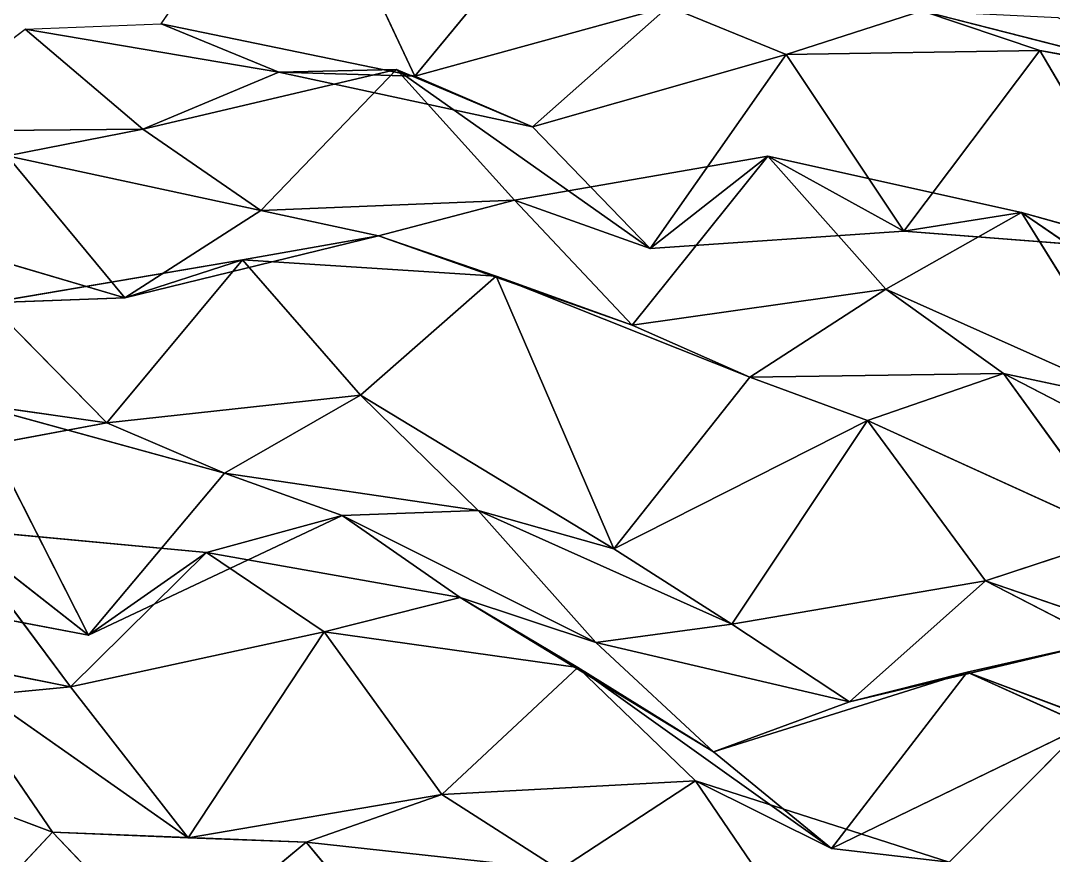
# Model space of a CAD drawing. Header units: metres. Extents: x -3703 to 431, y -1555 to 134.
# Drawn here: x -483.4 to -381.5, y -195.5 to -113.1 of the extents above; entities that cross this region are included whole.
import ezdxf

# ---------------------------------------------------------------- set-up
doc = ezdxf.new("R2010")
doc.units = ezdxf.units.M

msp = doc.modelspace()

# ---------------------------------------------------------------- linework, layer by layer
for p, q in [((-469.5743, -113.44801, -1395.2307), (-456.15787, -93.87337, -1372.1123)), ((-456.15787, -93.87337, -1372.1123), (-444.53036, -118.5968, -1406.9106)), ((-444.53036, -118.5968, -1406.9106), (-456.15787, -93.87337, -1372.1123)), ((-431.11392, -102.37567, -1383.0424), (-444.53036, -118.5968, -1406.9106)), ((-444.53036, -118.5968, -1406.9106), (-431.11392, -102.37567, -1383.0424)), ((-419.4864, -111.724625, -1421.2784), (-444.53036, -118.5968, -1406.9106)), ((-444.53036, -118.5968, -1406.9106), (-419.4864, -111.724625, -1421.2784)), ((-419.4864, -111.724625, -1421.2784), (-432.90274, -123.62332, -1446.1133)), ((-432.90274, -123.62332, -1446.1133), (-419.4864, -111.724625, -1421.2784)), ((-419.4864, -111.724625, -1421.2784), (-407.8588, -116.46275, -1460.5457)), ((-407.8588, -116.46275, -1460.5457), (-419.4864, -111.724625, -1421.2784)), ((-394.4424, -112.16673, -1434.0109), (-407.8588, -116.46275, -1460.5457)), ((-407.8588, -116.46275, -1460.5457), (-394.4424, -112.16673, -1434.0109)), ((-369.39847, -118.55849, -1445.4128), (-394.4424, -112.16673, -1434.0109)), ((-394.4424, -112.16673, -1434.0109), (-382.81485, -116.0764, -1473.4633)), ((-382.81485, -116.0764, -1473.4633), (-394.4424, -112.16673, -1434.0109)), ((-394.4424, -112.16673, -1434.0109), (-369.39847, -118.55849, -1445.4128)), ((-496.40714, -124.07303, -1447.8458), (-482.9907, -113.954666, -1422.6129)), ((-482.9907, -113.954666, -1422.6129), (-469.5743, -113.44801, -1395.2307)), ((-457.94675, -118.203156, -1434.4941), (-482.9907, -113.954666, -1422.6129)), ((-482.9907, -113.954666, -1422.6129), (-471.3632, -123.82709, -1460.732)), ((-471.3632, -123.82709, -1460.732), (-482.9907, -113.954666, -1422.6129)), ((-482.9907, -113.954666, -1422.6129), (-457.94675, -118.203156, -1434.4941)), ((-444.53036, -118.5968, -1406.9106), (-469.5743, -113.44801, -1395.2307)), ((-469.5743, -113.44801, -1395.2307), (-457.94675, -118.203156, -1434.4941)), ((-457.94675, -118.203156, -1434.4941), (-469.5743, -113.44801, -1395.2307)), ((-469.5743, -113.44801, -1395.2307), (-444.53036, -118.5968, -1406.9106)), ((-382.81485, -116.0764, -1473.4633), (-407.8588, -116.46275, -1460.5457)), ((-407.8588, -116.46275, -1460.5457), (-382.81485, -116.0764, -1473.4633)), ((-382.81485, -116.0764, -1473.4633), (-396.2313, -133.90231, -1496.9728)), ((-396.2313, -133.90231, -1496.9728), (-382.81485, -116.0764, -1473.4633)), ((-369.39847, -118.55849, -1445.4128), (-382.81485, -116.0764, -1473.4633)), ((-357.77087, -120.50925, -1485.3033), (-382.81485, -116.0764, -1473.4633)), ((-382.81485, -116.0764, -1473.4633), (-369.39847, -118.55849, -1445.4128)), ((-382.81485, -116.0764, -1473.4633), (-371.18732, -135.83655, -1509.3715)), ((-371.18732, -135.83655, -1509.3715), (-382.81485, -116.0764, -1473.4633)), ((-382.81485, -116.0764, -1473.4633), (-357.77087, -120.50925, -1485.3033)), ((-407.8588, -116.46275, -1460.5457), (-432.90274, -123.62332, -1446.1133)), ((-432.90274, -123.62332, -1446.1133), (-407.8588, -116.46275, -1460.5457)), ((-407.8588, -116.46275, -1460.5457), (-421.27524, -135.63022, -1483.7551)), ((-421.27524, -135.63022, -1483.7551), (-407.8588, -116.46275, -1460.5457)), ((-407.8588, -116.46275, -1460.5457), (-396.2313, -133.90231, -1496.9728)), ((-396.2313, -133.90231, -1496.9728), (-407.8588, -116.46275, -1460.5457)), ((-446.31918, -117.94499, -1474.8785), (-471.3632, -123.82709, -1460.732)), ((-471.3632, -123.82709, -1460.732), (-446.31918, -117.94499, -1474.8785)), ((-457.94675, -118.203156, -1434.4941), (-471.3632, -123.82709, -1460.732)), ((-471.3632, -123.82709, -1460.732), (-457.94675, -118.203156, -1434.4941)), ((-446.31918, -117.94499, -1474.8785), (-459.73557, -131.86313, -1499.2618)), ((-459.73557, -131.86313, -1499.2618), (-446.31918, -117.94499, -1474.8785)), ((-457.94675, -118.203156, -1434.4941), (-446.31918, -117.94499, -1474.8785)), ((-446.31918, -117.94499, -1474.8785), (-457.94675, -118.203156, -1434.4941)), ((-444.53036, -118.5968, -1406.9106), (-457.94675, -118.203156, -1434.4941)), ((-432.90274, -123.62332, -1446.1133), (-457.94675, -118.203156, -1434.4941)), ((-457.94675, -118.203156, -1434.4941), (-444.53036, -118.5968, -1406.9106)), ((-457.94675, -118.203156, -1434.4941), (-432.90274, -123.62332, -1446.1133)), ((-432.90274, -123.62332, -1446.1133), (-446.31918, -117.94499, -1474.8785)), ((-421.27524, -135.63022, -1483.7551), (-446.31918, -117.94499, -1474.8785)), ((-446.31918, -117.94499, -1474.8785), (-432.90274, -123.62332, -1446.1133)), ((-446.31918, -117.94499, -1474.8785), (-434.69162, -130.84137, -1512.3214)), ((-434.69162, -130.84137, -1512.3214), (-446.31918, -117.94499, -1474.8785)), ((-446.31918, -117.94499, -1474.8785), (-421.27524, -135.63022, -1483.7551)), ((-444.53036, -118.5968, -1406.9106), (-432.90274, -123.62332, -1446.1133)), ((-432.90274, -123.62332, -1446.1133), (-444.53036, -118.5968, -1406.9106)), ((-471.3632, -123.82709, -1460.732), (-496.40714, -124.07303, -1447.8458)), ((-496.40714, -124.07303, -1447.8458), (-471.3632, -123.82709, -1460.732)), ((-471.3632, -123.82709, -1460.732), (-484.77957, -126.48013, -1487.6343)), ((-484.77957, -126.48013, -1487.6343), (-471.3632, -123.82709, -1460.732)), ((-471.3632, -123.82709, -1460.732), (-459.73557, -131.86313, -1499.2618)), ((-459.73557, -131.86313, -1499.2618), (-471.3632, -123.82709, -1460.732)), ((-432.90274, -123.62332, -1446.1133), (-421.27524, -135.63022, -1483.7551)), ((-421.27524, -135.63022, -1483.7551), (-432.90274, -123.62332, -1446.1133)), ((-459.73557, -131.86313, -1499.2618), (-484.77957, -126.48013, -1487.6343)), ((-484.77957, -126.48013, -1487.6343), (-473.152, -140.47769, -1524.8309)), ((-473.152, -140.47769, -1524.8309), (-484.77957, -126.48013, -1487.6343)), ((-484.77957, -126.48013, -1487.6343), (-459.73557, -131.86313, -1499.2618)), ((-409.64767, -126.51395, -1526.1204), (-434.69162, -130.84137, -1512.3214)), ((-434.69162, -130.84137, -1512.3214), (-409.64767, -126.51395, -1526.1204)), ((-409.64767, -126.51395, -1526.1204), (-423.06412, -143.19104, -1549.8867)), ((-423.06412, -143.19104, -1549.8867), (-409.64767, -126.51395, -1526.1204)), ((-421.27524, -135.63022, -1483.7551), (-409.64767, -126.51395, -1526.1204)), ((-409.64767, -126.51395, -1526.1204), (-421.27524, -135.63022, -1483.7551)), ((-396.2313, -133.90231, -1496.9728), (-409.64767, -126.51395, -1526.1204)), ((-384.6037, -132.05362, -1537.7128), (-409.64767, -126.51395, -1526.1204)), ((-409.64767, -126.51395, -1526.1204), (-396.2313, -133.90231, -1496.9728)), ((-409.64767, -126.51395, -1526.1204), (-398.02014, -139.62418, -1563.5155)), ((-398.02014, -139.62418, -1563.5155), (-409.64767, -126.51395, -1526.1204)), ((-409.64767, -126.51395, -1526.1204), (-384.6037, -132.05362, -1537.7128)), ((-434.69162, -130.84137, -1512.3214), (-459.73557, -131.86313, -1499.2618)), ((-459.73557, -131.86313, -1499.2618), (-434.69162, -130.84137, -1512.3214)), ((-434.69162, -130.84137, -1512.3214), (-448.10806, -134.36505, -1539.029)), ((-448.10806, -134.36505, -1539.029), (-434.69162, -130.84137, -1512.3214)), ((-421.27524, -135.63022, -1483.7551), (-434.69162, -130.84137, -1512.3214)), ((-434.69162, -130.84137, -1512.3214), (-421.27524, -135.63022, -1483.7551)), ((-434.69162, -130.84137, -1512.3214), (-423.06412, -143.19104, -1549.8867)), ((-423.06412, -143.19104, -1549.8867), (-434.69162, -130.84137, -1512.3214)), ((-459.73557, -131.86313, -1499.2618), (-473.152, -140.47769, -1524.8309)), ((-473.152, -140.47769, -1524.8309), (-459.73557, -131.86313, -1499.2618)), ((-459.73557, -131.86313, -1499.2618), (-448.10806, -134.36505, -1539.029)), ((-448.10806, -134.36505, -1539.029), (-459.73557, -131.86313, -1499.2618)), ((-384.6037, -132.05362, -1537.7128), (-398.02014, -139.62418, -1563.5155)), ((-398.02014, -139.62418, -1563.5155), (-384.6037, -132.05362, -1537.7128)), ((-396.2313, -133.90231, -1496.9728), (-384.6037, -132.05362, -1537.7128)), ((-384.6037, -132.05362, -1537.7128), (-396.2313, -133.90231, -1496.9728)), ((-371.18732, -135.83655, -1509.3715), (-384.6037, -132.05362, -1537.7128)), ((-359.55972, -149.26804, -1546.6948), (-384.6037, -132.05362, -1537.7128)), ((-384.6037, -132.05362, -1537.7128), (-371.18732, -135.83655, -1509.3715)), ((-384.6037, -132.05362, -1537.7128), (-372.97617, -150.80832, -1573.8458)), ((-372.97617, -150.80832, -1573.8458), (-384.6037, -132.05362, -1537.7128)), ((-384.6037, -132.05362, -1537.7128), (-359.55972, -149.26804, -1546.6948)), ((-473.152, -140.47769, -1524.8309), (-498.196, -133.11502, -1513.6461)), ((-498.196, -133.11502, -1513.6461), (-473.152, -140.47769, -1524.8309)), ((-448.10806, -134.36505, -1539.029), (-473.152, -140.47769, -1524.8309)), ((-473.152, -140.47769, -1524.8309), (-448.10806, -134.36505, -1539.029)), ((-448.10806, -134.36505, -1539.029), (-461.52444, -136.75076, -1565.991)), ((-461.52444, -136.75076, -1565.991), (-448.10806, -134.36505, -1539.029)), ((-423.06412, -143.19104, -1549.8867), (-448.10806, -134.36505, -1539.029)), ((-448.10806, -134.36505, -1539.029), (-436.4805, -138.35269, -1578.464)), ((-436.4805, -138.35269, -1578.464), (-448.10806, -134.36505, -1539.029)), ((-448.10806, -134.36505, -1539.029), (-423.06412, -143.19104, -1549.8867)), ((-396.2313, -133.90231, -1496.9728), (-421.27524, -135.63022, -1483.7551)), ((-421.27524, -135.63022, -1483.7551), (-396.2313, -133.90231, -1496.9728)), ((-371.18732, -135.83655, -1509.3715), (-396.2313, -133.90231, -1496.9728)), ((-396.2313, -133.90231, -1496.9728), (-371.18732, -135.83655, -1509.3715)), ((-461.52444, -136.75076, -1565.991), (-486.5684, -140.99005, -1552.2119)), ((-486.5684, -140.99005, -1552.2119), (-461.52444, -136.75076, -1565.991)), ((-461.52444, -136.75076, -1565.991), (-474.9409, -152.82376, -1589.8923)), ((-474.9409, -152.82376, -1589.8923), (-461.52444, -136.75076, -1565.991)), ((-473.152, -140.47769, -1524.8309), (-461.52444, -136.75076, -1565.991)), ((-461.52444, -136.75076, -1565.991), (-473.152, -140.47769, -1524.8309)), ((-436.4805, -138.35269, -1578.464), (-461.52444, -136.75076, -1565.991)), ((-461.52444, -136.75076, -1565.991), (-449.89694, -150.09592, -1603.3335)), ((-449.89694, -150.09592, -1603.3335), (-461.52444, -136.75076, -1565.991)), ((-461.52444, -136.75076, -1565.991), (-436.4805, -138.35269, -1578.464)), ((-436.4805, -138.35269, -1578.464), (-449.89694, -150.09592, -1603.3335)), ((-449.89694, -150.09592, -1603.3335), (-436.4805, -138.35269, -1578.464)), ((-423.06412, -143.19104, -1549.8867), (-436.4805, -138.35269, -1578.464)), ((-411.43652, -148.30267, -1589.0703), (-436.4805, -138.35269, -1578.464)), ((-436.4805, -138.35269, -1578.464), (-423.06412, -143.19104, -1549.8867)), ((-436.4805, -138.35269, -1578.464), (-424.853, -165.2764, -1612.7703)), ((-424.853, -165.2764, -1612.7703), (-436.4805, -138.35269, -1578.464)), ((-436.4805, -138.35269, -1578.464), (-411.43652, -148.30267, -1589.0703)), ((-398.02014, -139.62418, -1563.5155), (-423.06412, -143.19104, -1549.8867)), ((-423.06412, -143.19104, -1549.8867), (-398.02014, -139.62418, -1563.5155)), ((-398.02014, -139.62418, -1563.5155), (-411.43652, -148.30267, -1589.0703)), ((-411.43652, -148.30267, -1589.0703), (-398.02014, -139.62418, -1563.5155)), ((-372.97617, -150.80832, -1573.8458), (-398.02014, -139.62418, -1563.5155)), ((-398.02014, -139.62418, -1563.5155), (-386.39255, -147.9711, -1601.9757)), ((-386.39255, -147.9711, -1601.9757), (-398.02014, -139.62418, -1563.5155)), ((-398.02014, -139.62418, -1563.5155), (-372.97617, -150.80832, -1573.8458)), ((-473.152, -140.47769, -1524.8309), (-486.5684, -140.99005, -1552.2119)), ((-486.5684, -140.99005, -1552.2119), (-473.152, -140.47769, -1524.8309)), ((-486.5684, -140.99005, -1552.2119), (-474.9409, -152.82376, -1589.8923)), ((-474.9409, -152.82376, -1589.8923), (-486.5684, -140.99005, -1552.2119)), ((-423.06412, -143.19104, -1549.8867), (-411.43652, -148.30267, -1589.0703)), ((-411.43652, -148.30267, -1589.0703), (-423.06412, -143.19104, -1549.8867)), ((-411.43652, -148.30267, -1589.0703), (-424.853, -165.2764, -1612.7703)), ((-424.853, -165.2764, -1612.7703), (-411.43652, -148.30267, -1589.0703)), ((-386.39255, -147.9711, -1601.9757), (-411.43652, -148.30267, -1589.0703)), ((-411.43652, -148.30267, -1589.0703), (-386.39255, -147.9711, -1601.9757)), ((-411.43652, -148.30267, -1589.0703), (-399.809, -152.59277, -1628.4376)), ((-399.809, -152.59277, -1628.4376), (-411.43652, -148.30267, -1589.0703)), ((-386.39255, -147.9711, -1601.9757), (-399.809, -152.59277, -1628.4376)), ((-399.809, -152.59277, -1628.4376), (-386.39255, -147.9711, -1601.9757)), ((-372.97617, -150.80832, -1573.8458), (-386.39255, -147.9711, -1601.9757)), ((-361.3486, -160.92987, -1611.9093), (-386.39255, -147.9711, -1601.9757)), ((-386.39255, -147.9711, -1601.9757), (-372.97617, -150.80832, -1573.8458)), ((-386.39255, -147.9711, -1601.9757), (-374.76505, -164.00421, -1638.7172)), ((-374.76505, -164.00421, -1638.7172), (-386.39255, -147.9711, -1601.9757)), ((-386.39255, -147.9711, -1601.9757), (-361.3486, -160.92987, -1611.9093)), ((-449.89694, -150.09592, -1603.3335), (-474.9409, -152.82376, -1589.8923)), ((-474.9409, -152.82376, -1589.8923), (-449.89694, -150.09592, -1603.3335)), ((-449.89694, -150.09592, -1603.3335), (-463.31332, -157.78162, -1629.1104)), ((-463.31332, -157.78162, -1629.1104), (-449.89694, -150.09592, -1603.3335)), ((-424.853, -165.2764, -1612.7703), (-449.89694, -150.09592, -1603.3335)), ((-449.89694, -150.09592, -1603.3335), (-438.26938, -161.47318, -1641.1161)), ((-438.26938, -161.47318, -1641.1161), (-449.89694, -150.09592, -1603.3335)), ((-449.89694, -150.09592, -1603.3335), (-424.853, -165.2764, -1612.7703)), ((-474.9409, -152.82376, -1589.8923), (-488.35727, -150.92383, -1617.8126)), ((-463.31332, -157.78162, -1629.1104), (-488.35727, -150.92383, -1617.8126)), ((-488.35727, -150.92383, -1617.8126), (-474.9409, -152.82376, -1589.8923)), ((-488.35727, -150.92383, -1617.8126), (-476.7297, -173.78812, -1653.0267)), ((-476.7297, -173.78812, -1653.0267), (-488.35727, -150.92383, -1617.8126)), ((-488.35727, -150.92383, -1617.8126), (-463.31332, -157.78162, -1629.1104)), ((-474.9409, -152.82376, -1589.8923), (-499.98483, -157.50842, -1576.0135)), ((-499.98483, -157.50842, -1576.0135), (-474.9409, -152.82376, -1589.8923)), ((-474.9409, -152.82376, -1589.8923), (-463.31332, -157.78162, -1629.1104)), ((-463.31332, -157.78162, -1629.1104), (-474.9409, -152.82376, -1589.8923)), ((-399.809, -152.59277, -1628.4376), (-424.853, -165.2764, -1612.7703)), ((-424.853, -165.2764, -1612.7703), (-399.809, -152.59277, -1628.4376)), ((-399.809, -152.59277, -1628.4376), (-413.22537, -172.68521, -1651.4403)), ((-413.22537, -172.68521, -1651.4403), (-399.809, -152.59277, -1628.4376)), ((-374.76505, -164.00421, -1638.7172), (-399.809, -152.59277, -1628.4376)), ((-399.809, -152.59277, -1628.4376), (-388.18143, -168.42963, -1665.223)), ((-388.18143, -168.42963, -1665.223), (-399.809, -152.59277, -1628.4376)), ((-399.809, -152.59277, -1628.4376), (-374.76505, -164.00421, -1638.7172)), ((-463.31332, -157.78162, -1629.1104), (-476.7297, -173.78812, -1653.0267)), ((-476.7297, -173.78812, -1653.0267), (-463.31332, -157.78162, -1629.1104)), ((-438.26938, -161.47318, -1641.1161), (-463.31332, -157.78162, -1629.1104)), ((-463.31332, -157.78162, -1629.1104), (-451.68576, -161.98032, -1668.4982)), ((-451.68576, -161.98032, -1668.4982), (-463.31332, -157.78162, -1629.1104)), ((-463.31332, -157.78162, -1629.1104), (-438.26938, -161.47318, -1641.1161)), ((-451.68576, -161.98032, -1668.4982), (-476.7297, -173.78812, -1653.0267)), ((-476.7297, -173.78812, -1653.0267), (-451.68576, -161.98032, -1668.4982)), ((-451.68576, -161.98032, -1668.4982), (-465.1022, -165.6175, -1695.1804)), ((-465.1022, -165.6175, -1695.1804), (-451.68576, -161.98032, -1668.4982)), ((-438.26938, -161.47318, -1641.1161), (-451.68576, -161.98032, -1668.4982)), ((-451.68576, -161.98032, -1668.4982), (-438.26938, -161.47318, -1641.1161)), ((-426.64175, -174.4986, -1678.5303), (-451.68576, -161.98032, -1668.4982)), ((-451.68576, -161.98032, -1668.4982), (-440.0582, -170.05814, -1707.0187)), ((-440.0582, -170.05814, -1707.0187), (-451.68576, -161.98032, -1668.4982)), ((-451.68576, -161.98032, -1668.4982), (-426.64175, -174.4986, -1678.5303)), ((-424.853, -165.2764, -1612.7703), (-438.26938, -161.47318, -1641.1161)), ((-413.22537, -172.68521, -1651.4403), (-438.26938, -161.47318, -1641.1161)), ((-438.26938, -161.47318, -1641.1161), (-424.853, -165.2764, -1612.7703)), ((-438.26938, -161.47318, -1641.1161), (-426.64175, -174.4986, -1678.5303)), ((-426.64175, -174.4986, -1678.5303), (-438.26938, -161.47318, -1641.1161)), ((-438.26938, -161.47318, -1641.1161), (-413.22537, -172.68521, -1651.4403)), ((-476.7297, -173.78812, -1653.0267), (-490.14615, -163.2893, -1682.8698)), ((-465.1022, -165.6175, -1695.1804), (-490.14615, -163.2893, -1682.8698)), ((-490.14615, -163.2893, -1682.8698), (-476.7297, -173.78812, -1653.0267)), ((-490.14615, -163.2893, -1682.8698), (-478.5186, -178.88632, -1719.7089)), ((-478.5186, -178.88632, -1719.7089), (-490.14615, -163.2893, -1682.8698)), ((-490.14615, -163.2893, -1682.8698), (-465.1022, -165.6175, -1695.1804)), ((-374.76505, -164.00421, -1638.7172), (-388.18143, -168.42963, -1665.223)), ((-388.18143, -168.42963, -1665.223), (-374.76505, -164.00421, -1638.7172)), ((-465.1022, -165.6175, -1695.1804), (-478.5186, -178.88632, -1719.7089)), ((-478.5186, -178.88632, -1719.7089), (-465.1022, -165.6175, -1695.1804)), ((-476.7297, -173.78812, -1653.0267), (-465.1022, -165.6175, -1695.1804)), ((-465.1022, -165.6175, -1695.1804), (-476.7297, -173.78812, -1653.0267)), ((-440.0582, -170.05814, -1707.0187), (-465.1022, -165.6175, -1695.1804)), ((-465.1022, -165.6175, -1695.1804), (-453.47458, -173.4679, -1733.7517)), ((-453.47458, -173.4679, -1733.7517), (-465.1022, -165.6175, -1695.1804)), ((-465.1022, -165.6175, -1695.1804), (-440.0582, -170.05814, -1707.0187)), ((-424.853, -165.2764, -1612.7703), (-413.22537, -172.68521, -1651.4403)), ((-413.22537, -172.68521, -1651.4403), (-424.853, -165.2764, -1612.7703)), ((-476.7297, -173.78812, -1653.0267), (-501.77365, -169.03683, -1641.2579)), ((-501.77365, -169.03683, -1641.2579), (-476.7297, -173.78812, -1653.0267)), ((-388.18143, -168.42963, -1665.223), (-413.22537, -172.68521, -1651.4403)), ((-413.22537, -172.68521, -1651.4403), (-388.18143, -168.42963, -1665.223)), ((-388.18143, -168.42963, -1665.223), (-401.5978, -180.36624, -1690.0494)), ((-401.5978, -180.36624, -1690.0494), (-388.18143, -168.42963, -1665.223)), ((-363.13748, -177.03595, -1676.1299), (-388.18143, -168.42963, -1665.223)), ((-388.18143, -168.42963, -1665.223), (-376.55386, -174.4036, -1704.2139)), ((-376.55386, -174.4036, -1704.2139), (-388.18143, -168.42963, -1665.223)), ((-388.18143, -168.42963, -1665.223), (-363.13748, -177.03595, -1676.1299)), ((-440.0582, -170.05814, -1707.0187), (-453.47458, -173.4679, -1733.7517)), ((-453.47458, -173.4679, -1733.7517), (-440.0582, -170.05814, -1707.0187)), ((-426.64175, -174.4986, -1678.5303), (-440.0582, -170.05814, -1707.0187)), ((-415.01425, -185.30884, -1716.4397), (-440.0582, -170.05814, -1707.0187)), ((-440.0582, -170.05814, -1707.0187), (-426.64175, -174.4986, -1678.5303)), ((-440.0582, -170.05814, -1707.0187), (-428.43063, -176.98178, -1745.7971)), ((-428.43063, -176.98178, -1745.7971), (-440.0582, -170.05814, -1707.0187)), ((-440.0582, -170.05814, -1707.0187), (-415.01425, -185.30884, -1716.4397)), ((-413.22537, -172.68521, -1651.4403), (-426.64175, -174.4986, -1678.5303)), ((-426.64175, -174.4986, -1678.5303), (-413.22537, -172.68521, -1651.4403)), ((-413.22537, -172.68521, -1651.4403), (-401.5978, -180.36624, -1690.0494)), ((-401.5978, -180.36624, -1690.0494), (-413.22537, -172.68521, -1651.4403)), ((-453.47458, -173.4679, -1733.7517), (-478.5186, -178.88632, -1719.7089)), ((-478.5186, -178.88632, -1719.7089), (-453.47458, -173.4679, -1733.7517)), ((-453.47458, -173.4679, -1733.7517), (-466.89102, -193.79083, -1756.7028)), ((-466.89102, -193.79083, -1756.7028), (-453.47458, -173.4679, -1733.7517)), ((-428.43063, -176.98178, -1745.7971), (-453.47458, -173.4679, -1733.7517)), ((-453.47458, -173.4679, -1733.7517), (-441.84708, -189.51617, -1770.4899)), ((-441.84708, -189.51617, -1770.4899), (-453.47458, -173.4679, -1733.7517)), ((-453.47458, -173.4679, -1733.7517), (-428.43063, -176.98178, -1745.7971)), ((-401.5978, -180.36624, -1690.0494), (-426.64175, -174.4986, -1678.5303)), ((-426.64175, -174.4986, -1678.5303), (-415.01425, -185.30884, -1716.4397)), ((-415.01425, -185.30884, -1716.4397), (-426.64175, -174.4986, -1678.5303)), ((-426.64175, -174.4986, -1678.5303), (-401.5978, -180.36624, -1690.0494)), ((-376.55386, -174.4036, -1704.2139), (-401.5978, -180.36624, -1690.0494)), ((-401.5978, -180.36624, -1690.0494), (-376.55386, -174.4036, -1704.2139)), ((-376.55386, -174.4036, -1704.2139), (-389.9703, -177.42368, -1731.034)), ((-389.9703, -177.42368, -1731.034), (-376.55386, -174.4036, -1704.2139)), ((-478.5186, -178.88632, -1719.7089), (-491.93503, -176.20654, -1747.8035)), ((-466.89102, -193.79083, -1756.7028), (-491.93503, -176.20654, -1747.8035)), ((-491.93503, -176.20654, -1747.8035), (-478.5186, -178.88632, -1719.7089)), ((-491.93503, -176.20654, -1747.8035), (-480.3074, -193.21808, -1784.3263)), ((-480.3074, -193.21808, -1784.3263), (-491.93503, -176.20654, -1747.8035)), ((-491.93503, -176.20654, -1747.8035), (-466.89102, -193.79083, -1756.7028)), ((-428.43063, -176.98178, -1745.7971), (-441.84708, -189.51617, -1770.4899)), ((-441.84708, -189.51617, -1770.4899), (-428.43063, -176.98178, -1745.7971)), ((-415.01425, -185.30884, -1716.4397), (-428.43063, -176.98178, -1745.7971)), ((-403.3867, -194.84866, -1754.6332), (-428.43063, -176.98178, -1745.7971)), ((-428.43063, -176.98178, -1745.7971), (-415.01425, -185.30884, -1716.4397)), ((-428.43063, -176.98178, -1745.7971), (-416.80313, -188.15524, -1783.6254)), ((-416.80313, -188.15524, -1783.6254), (-428.43063, -176.98178, -1745.7971)), ((-428.43063, -176.98178, -1745.7971), (-403.3867, -194.84866, -1754.6332)), ((-389.9703, -177.42368, -1731.034), (-415.01425, -185.30884, -1716.4397)), ((-415.01425, -185.30884, -1716.4397), (-389.9703, -177.42368, -1731.034)), ((-389.9703, -177.42368, -1731.034), (-403.3867, -194.84866, -1754.6332)), ((-403.3867, -194.84866, -1754.6332), (-389.9703, -177.42368, -1731.034)), ((-401.5978, -180.36624, -1690.0494), (-389.9703, -177.42368, -1731.034)), ((-389.9703, -177.42368, -1731.034), (-401.5978, -180.36624, -1690.0494)), ((-364.92633, -186.87079, -1741.7528), (-389.9703, -177.42368, -1731.034)), ((-389.9703, -177.42368, -1731.034), (-378.3427, -182.68561, -1770.1842)), ((-378.3427, -182.68561, -1770.1842), (-389.9703, -177.42368, -1731.034)), ((-389.9703, -177.42368, -1731.034), (-364.92633, -186.87079, -1741.7528)), ((-478.5186, -178.88632, -1719.7089), (-503.56253, -181.27454, -1706.3436)), ((-503.56253, -181.27454, -1706.3436), (-478.5186, -178.88632, -1719.7089)), ((-478.5186, -178.88632, -1719.7089), (-466.89102, -193.79083, -1756.7028)), ((-466.89102, -193.79083, -1756.7028), (-478.5186, -178.88632, -1719.7089)), ((-401.5978, -180.36624, -1690.0494), (-415.01425, -185.30884, -1716.4397)), ((-415.01425, -185.30884, -1716.4397), (-401.5978, -180.36624, -1690.0494)), ((-378.3427, -182.68561, -1770.1842), (-403.3867, -194.84866, -1754.6332)), ((-403.3867, -194.84866, -1754.6332), (-378.3427, -182.68561, -1770.1842)), ((-378.3427, -182.68561, -1770.1842), (-391.75916, -196.1831, -1794.6615)), ((-391.75916, -196.1831, -1794.6615), (-378.3427, -182.68561, -1770.1842)), ((-480.3074, -193.21808, -1784.3263), (-505.3514, -183.83063, -1773.5942)), ((-505.3514, -183.83063, -1773.5942), (-480.3074, -193.21808, -1784.3263)), ((-415.01425, -185.30884, -1716.4397), (-403.3867, -194.84866, -1754.6332)), ((-403.3867, -194.84866, -1754.6332), (-415.01425, -185.30884, -1716.4397)), ((-416.80313, -188.15524, -1783.6254), (-441.84708, -189.51617, -1770.4899)), ((-441.84708, -189.51617, -1770.4899), (-416.80313, -188.15524, -1783.6254)), ((-416.80313, -188.15524, -1783.6254), (-430.2195, -196.95874, -1809.1523)), ((-430.2195, -196.95874, -1809.1523), (-416.80313, -188.15524, -1783.6254)), ((-403.3867, -194.84866, -1754.6332), (-416.80313, -188.15524, -1783.6254)), ((-391.75916, -196.1831, -1794.6615), (-416.80313, -188.15524, -1783.6254)), ((-416.80313, -188.15524, -1783.6254), (-403.3867, -194.84866, -1754.6332)), ((-416.80313, -188.15524, -1783.6254), (-405.17554, -205.25064, -1820.1294)), ((-405.17554, -205.25064, -1820.1294), (-416.80313, -188.15524, -1783.6254)), ((-416.80313, -188.15524, -1783.6254), (-391.75916, -196.1831, -1794.6615)), ((-441.84708, -189.51617, -1770.4899), (-466.89102, -193.79083, -1756.7028)), ((-466.89102, -193.79083, -1756.7028), (-441.84708, -189.51617, -1770.4899)), ((-441.84708, -189.51617, -1770.4899), (-455.26346, -194.22406, -1796.9326)), ((-455.26346, -194.22406, -1796.9326), (-441.84708, -189.51617, -1770.4899)), ((-441.84708, -189.51617, -1770.4899), (-430.2195, -196.95874, -1809.1523)), ((-430.2195, -196.95874, -1809.1523), (-441.84708, -189.51617, -1770.4899)), ((-480.3074, -193.21808, -1784.3263), (-493.72385, -207.61407, -1808.6028)), ((-493.72385, -207.61407, -1808.6028), (-480.3074, -193.21808, -1784.3263)), ((-466.89102, -193.79083, -1756.7028), (-480.3074, -193.21808, -1784.3263)), ((-455.26346, -194.22406, -1796.9326), (-480.3074, -193.21808, -1784.3263)), ((-480.3074, -193.21808, -1784.3263), (-466.89102, -193.79083, -1756.7028)), ((-480.3074, -193.21808, -1784.3263), (-468.6799, -205.35654, -1821.9387)), ((-468.6799, -205.35654, -1821.9387), (-480.3074, -193.21808, -1784.3263)), ((-480.3074, -193.21808, -1784.3263), (-455.26346, -194.22406, -1796.9326)), ((-455.26346, -194.22406, -1796.9326), (-468.6799, -205.35654, -1821.9387)), ((-468.6799, -205.35654, -1821.9387), (-455.26346, -194.22406, -1796.9326)), ((-466.89102, -193.79083, -1756.7028), (-455.26346, -194.22406, -1796.9326)), ((-455.26346, -194.22406, -1796.9326), (-466.89102, -193.79083, -1756.7028)), ((-430.2195, -196.95874, -1809.1523), (-455.26346, -194.22406, -1796.9326)), ((-455.26346, -194.22406, -1796.9326), (-443.63596, -208.11002, -1834.1543)), ((-443.63596, -208.11002, -1834.1543), (-455.26346, -194.22406, -1796.9326)), ((-455.26346, -194.22406, -1796.9326), (-430.2195, -196.95874, -1809.1523)), ((-403.3867, -194.84866, -1754.6332), (-391.75916, -196.1831, -1794.6615)), ((-391.75916, -196.1831, -1794.6615), (-403.3867, -194.84866, -1754.6332))]:
    msp.add_line(p, q)
for points in [[(-456.15787, -93.87337, -1372.1123), (-444.53036, -118.5968, -1406.9106), (-469.5743, -113.44801, -1395.2307), (-469.57422, -113.447914, -1395.2306)], [(-444.53036, -118.5968, -1406.9106), (-456.15787, -93.87337, -1372.1123), (-431.11392, -102.37567, -1383.0424), (-431.11383, -102.37557, -1383.0422)], [(-431.11392, -102.37567, -1383.0424), (-419.4864, -111.724625, -1421.2784), (-444.53036, -118.5968, -1406.9106), (-444.53027, -118.5967, -1406.9105)], [(-432.90274, -123.62332, -1446.1133), (-444.53036, -118.5968, -1406.9106), (-419.4864, -111.724625, -1421.2784), (-419.4863, -111.724525, -1421.2783)], [(-419.4864, -111.724625, -1421.2784), (-407.8588, -116.46275, -1460.5457), (-432.90274, -123.62332, -1446.1133), (-432.90265, -123.62322, -1446.1132)], [(-407.8588, -116.46275, -1460.5457), (-419.4864, -111.724625, -1421.2784), (-394.4424, -112.16673, -1434.0109), (-394.44232, -112.16663, -1434.0107)], [(-394.4424, -112.16673, -1434.0109), (-382.81485, -116.0764, -1473.4633), (-407.8588, -116.46275, -1460.5457), (-407.8587, -116.462654, -1460.5455)], [(-381.02597, -112.81357, -1406.3707), (-369.39847, -118.55849, -1445.4128), (-394.4424, -112.16673, -1434.0109), (-394.44232, -112.16663, -1434.0107)], [(-382.81485, -116.0764, -1473.4633), (-394.4424, -112.16673, -1434.0109), (-369.39847, -118.55849, -1445.4128), (-369.39838, -118.55839, -1445.4127)], [(-482.9907, -113.954666, -1422.6129), (-471.3632, -123.82709, -1460.732), (-496.40714, -124.07303, -1447.8458), (-496.40704, -124.07293, -1447.8457)], [(-469.5743, -113.44801, -1395.2307), (-457.94675, -118.203156, -1434.4941), (-482.9907, -113.954666, -1422.6129), (-482.9906, -113.95457, -1422.6128)], [(-471.3632, -123.82709, -1460.732), (-482.9907, -113.954666, -1422.6129), (-457.94675, -118.203156, -1434.4941), (-457.94666, -118.20306, -1434.494)], [(-457.94675, -118.203156, -1434.4941), (-469.5743, -113.44801, -1395.2307), (-444.53036, -118.5968, -1406.9106), (-444.53027, -118.5967, -1406.9105)], [(-396.2313, -133.90231, -1496.9728), (-407.8588, -116.46275, -1460.5457), (-382.81485, -116.0764, -1473.4633), (-382.81476, -116.0763, -1473.4631)], [(-382.81485, -116.0764, -1473.4633), (-371.18732, -135.83655, -1509.3715), (-396.2313, -133.90231, -1496.9728), (-396.2312, -133.9022, -1496.9727)], [(-369.39847, -118.55849, -1445.4128), (-357.77087, -120.50925, -1485.3033), (-382.81485, -116.0764, -1473.4633), (-382.81476, -116.0763, -1473.4631)], [(-371.18732, -135.83655, -1509.3715), (-382.81485, -116.0764, -1473.4633), (-357.77087, -120.50925, -1485.3033), (-357.77078, -120.50915, -1485.3032)], [(-421.27524, -135.63022, -1483.7551), (-432.90274, -123.62332, -1446.1133), (-407.8588, -116.46275, -1460.5457), (-407.8587, -116.462654, -1460.5455)], [(-407.8588, -116.46275, -1460.5457), (-396.2313, -133.90231, -1496.9728), (-421.27524, -135.63022, -1483.7551), (-421.27515, -135.63011, -1483.755)], [(-459.73557, -131.86313, -1499.2618), (-471.3632, -123.82709, -1460.732), (-446.31918, -117.94499, -1474.8785), (-446.3191, -117.94489, -1474.8784)], [(-457.94675, -118.203156, -1434.4941), (-446.31918, -117.94499, -1474.8785), (-471.3632, -123.82709, -1460.732), (-471.3631, -123.82699, -1460.7319)], [(-446.31918, -117.94499, -1474.8785), (-434.69162, -130.84137, -1512.3214), (-459.73557, -131.86313, -1499.2618), (-459.73547, -131.86302, -1499.2617)], [(-446.31918, -117.94499, -1474.8785), (-457.94675, -118.203156, -1434.4941), (-432.90274, -123.62332, -1446.1133), (-432.90265, -123.62322, -1446.1132)], [(-444.53036, -118.5968, -1406.9106), (-432.90274, -123.62332, -1446.1133), (-457.94675, -118.203156, -1434.4941), (-457.94666, -118.20306, -1434.494)], [(-432.90274, -123.62332, -1446.1133), (-421.27524, -135.63022, -1483.7551), (-446.31918, -117.94499, -1474.8785), (-446.3191, -117.94489, -1474.8784)], [(-434.69162, -130.84137, -1512.3214), (-446.31918, -117.94499, -1474.8785), (-421.27524, -135.63022, -1483.7551), (-421.27515, -135.63011, -1483.755)], [(-484.77957, -126.48013, -1487.6343), (-496.40714, -124.07303, -1447.8458), (-471.3632, -123.82709, -1460.732), (-471.3631, -123.82699, -1460.7319)], [(-471.3632, -123.82709, -1460.732), (-459.73557, -131.86313, -1499.2618), (-484.77957, -126.48013, -1487.6343), (-484.77948, -126.480034, -1487.6342)], [(-484.77957, -126.48013, -1487.6343), (-473.152, -140.47769, -1524.8309), (-498.196, -133.11502, -1513.6461), (-498.19592, -133.11491, -1513.646)], [(-473.152, -140.47769, -1524.8309), (-484.77957, -126.48013, -1487.6343), (-459.73557, -131.86313, -1499.2618), (-459.73547, -131.86302, -1499.2617)], [(-423.06412, -143.19104, -1549.8867), (-434.69162, -130.84137, -1512.3214), (-409.64767, -126.51395, -1526.1204), (-409.64758, -126.51385, -1526.1202)], [(-421.27524, -135.63022, -1483.7551), (-409.64767, -126.51395, -1526.1204), (-434.69162, -130.84137, -1512.3214), (-434.69153, -130.84126, -1512.3213)], [(-409.64767, -126.51395, -1526.1204), (-398.02014, -139.62418, -1563.5155), (-423.06412, -143.19104, -1549.8867), (-423.06403, -143.19093, -1549.8866)], [(-409.64767, -126.51395, -1526.1204), (-421.27524, -135.63022, -1483.7551), (-396.2313, -133.90231, -1496.9728), (-396.2312, -133.9022, -1496.9727)], [(-396.2313, -133.90231, -1496.9728), (-384.6037, -132.05362, -1537.7128), (-409.64767, -126.51395, -1526.1204), (-409.64758, -126.51385, -1526.1202)], [(-398.02014, -139.62418, -1563.5155), (-409.64767, -126.51395, -1526.1204), (-384.6037, -132.05362, -1537.7128), (-384.6036, -132.05351, -1537.7126)], [(-448.10806, -134.36505, -1539.029), (-459.73557, -131.86313, -1499.2618), (-434.69162, -130.84137, -1512.3214), (-434.69153, -130.84126, -1512.3213)], [(-434.69162, -130.84137, -1512.3214), (-423.06412, -143.19104, -1549.8867), (-448.10806, -134.36505, -1539.029), (-448.10797, -134.36494, -1539.0289)], [(-459.73557, -131.86313, -1499.2618), (-448.10806, -134.36505, -1539.029), (-473.152, -140.47769, -1524.8309), (-473.15192, -140.47758, -1524.8308)], [(-384.6037, -132.05362, -1537.7128), (-372.97617, -150.80832, -1573.8458), (-398.02014, -139.62418, -1563.5155), (-398.02005, -139.62407, -1563.5154)], [(-384.6037, -132.05362, -1537.7128), (-396.2313, -133.90231, -1496.9728), (-371.18732, -135.83655, -1509.3715), (-371.18723, -135.83644, -1509.3713)], [(-371.18732, -135.83655, -1509.3715), (-359.55972, -149.26804, -1546.6948), (-384.6037, -132.05362, -1537.7128), (-384.6036, -132.05351, -1537.7126)], [(-372.97617, -150.80832, -1573.8458), (-384.6037, -132.05362, -1537.7128), (-359.55972, -149.26804, -1546.6948), (-359.55963, -149.26793, -1546.6947)], [(-486.5684, -140.99005, -1552.2119), (-498.196, -133.11502, -1513.6461), (-473.152, -140.47769, -1524.8309), (-473.15192, -140.47758, -1524.8308)], [(-461.52444, -136.75076, -1565.991), (-473.152, -140.47769, -1524.8309), (-448.10806, -134.36505, -1539.029), (-448.10797, -134.36494, -1539.0289)], [(-448.10806, -134.36505, -1539.029), (-436.4805, -138.35269, -1578.464), (-461.52444, -136.75076, -1565.991), (-461.52435, -136.75066, -1565.9908)], [(-436.4805, -138.35269, -1578.464), (-448.10806, -134.36505, -1539.029), (-423.06412, -143.19104, -1549.8867), (-423.06403, -143.19093, -1549.8866)], [(-474.9409, -152.82376, -1589.8923), (-486.5684, -140.99005, -1552.2119), (-461.52444, -136.75076, -1565.991), (-461.52435, -136.75066, -1565.9908)], [(-473.152, -140.47769, -1524.8309), (-461.52444, -136.75076, -1565.991), (-486.5684, -140.99005, -1552.2119), (-486.5683, -140.98994, -1552.2118)], [(-461.52444, -136.75076, -1565.991), (-449.89694, -150.09592, -1603.3335), (-474.9409, -152.82376, -1589.8923), (-474.9408, -152.82365, -1589.8922)], [(-449.89694, -150.09592, -1603.3335), (-461.52444, -136.75076, -1565.991), (-436.4805, -138.35269, -1578.464), (-436.4804, -138.35258, -1578.4639)], [(-436.4805, -138.35269, -1578.464), (-424.853, -165.2764, -1612.7703), (-449.89694, -150.09592, -1603.3335), (-449.89685, -150.09581, -1603.3334)], [(-423.06412, -143.19104, -1549.8867), (-411.43652, -148.30267, -1589.0703), (-436.4805, -138.35269, -1578.464), (-436.4804, -138.35258, -1578.4639)], [(-424.853, -165.2764, -1612.7703), (-436.4805, -138.35269, -1578.464), (-411.43652, -148.30267, -1589.0703), (-411.43643, -148.30257, -1589.0702)], [(-411.43652, -148.30267, -1589.0703), (-423.06412, -143.19104, -1549.8867), (-398.02014, -139.62418, -1563.5155), (-398.02005, -139.62407, -1563.5154)], [(-398.02014, -139.62418, -1563.5155), (-386.39255, -147.9711, -1601.9757), (-411.43652, -148.30267, -1589.0703), (-411.43643, -148.30257, -1589.0702)], [(-386.39255, -147.9711, -1601.9757), (-398.02014, -139.62418, -1563.5155), (-372.97617, -150.80832, -1573.8458), (-372.97607, -150.80821, -1573.8457)], [(-486.5684, -140.99005, -1552.2119), (-474.9409, -152.82376, -1589.8923), (-499.98483, -157.50842, -1576.0135), (-499.98474, -157.50832, -1576.0134)], [(-411.43652, -148.30267, -1589.0703), (-399.809, -152.59277, -1628.4376), (-424.853, -165.2764, -1612.7703), (-424.8529, -165.27629, -1612.7701)], [(-399.809, -152.59277, -1628.4376), (-411.43652, -148.30267, -1589.0703), (-386.39255, -147.9711, -1601.9757), (-386.39246, -147.971, -1601.9756)], [(-386.39255, -147.9711, -1601.9757), (-374.76505, -164.00421, -1638.7172), (-399.809, -152.59277, -1628.4376), (-399.8089, -152.59267, -1628.4375)], [(-372.97617, -150.80832, -1573.8458), (-361.3486, -160.92987, -1611.9093), (-386.39255, -147.9711, -1601.9757), (-386.39246, -147.971, -1601.9756)], [(-374.76505, -164.00421, -1638.7172), (-386.39255, -147.9711, -1601.9757), (-361.3486, -160.92987, -1611.9093), (-361.3485, -160.92976, -1611.9092)], [(-463.31332, -157.78162, -1629.1104), (-474.9409, -152.82376, -1589.8923), (-449.89694, -150.09592, -1603.3335), (-449.89685, -150.09581, -1603.3334)], [(-449.89694, -150.09592, -1603.3335), (-438.26938, -161.47318, -1641.1161), (-463.31332, -157.78162, -1629.1104), (-463.31323, -157.78151, -1629.1102)], [(-438.26938, -161.47318, -1641.1161), (-449.89694, -150.09592, -1603.3335), (-424.853, -165.2764, -1612.7703), (-424.8529, -165.27629, -1612.7701)], [(-488.35727, -150.92383, -1617.8126), (-476.7297, -173.78812, -1653.0267), (-501.77365, -169.03683, -1641.2579), (-501.77356, -169.03673, -1641.2578)], [(-488.35727, -150.92383, -1617.8126), (-499.98483, -157.50842, -1576.0135), (-474.9409, -152.82376, -1589.8923), (-474.9408, -152.82365, -1589.8922)], [(-474.9409, -152.82376, -1589.8923), (-463.31332, -157.78162, -1629.1104), (-488.35727, -150.92383, -1617.8126), (-488.35718, -150.92372, -1617.8125)], [(-476.7297, -173.78812, -1653.0267), (-488.35727, -150.92383, -1617.8126), (-463.31332, -157.78162, -1629.1104), (-463.31323, -157.78151, -1629.1102)], [(-413.22537, -172.68521, -1651.4403), (-424.853, -165.2764, -1612.7703), (-399.809, -152.59277, -1628.4376), (-399.8089, -152.59267, -1628.4375)], [(-399.809, -152.59277, -1628.4376), (-388.18143, -168.42963, -1665.223), (-413.22537, -172.68521, -1651.4403), (-413.22528, -172.6851, -1651.4402)], [(-388.18143, -168.42963, -1665.223), (-399.809, -152.59277, -1628.4376), (-374.76505, -164.00421, -1638.7172), (-374.76495, -164.0041, -1638.717)], [(-463.31332, -157.78162, -1629.1104), (-451.68576, -161.98032, -1668.4982), (-476.7297, -173.78812, -1653.0267), (-476.7296, -173.78801, -1653.0266)], [(-451.68576, -161.98032, -1668.4982), (-463.31332, -157.78162, -1629.1104), (-438.26938, -161.47318, -1641.1161), (-438.2693, -161.47307, -1641.116)], [(-465.1022, -165.6175, -1695.1804), (-476.7297, -173.78812, -1653.0267), (-451.68576, -161.98032, -1668.4982), (-451.68567, -161.98021, -1668.498)], [(-451.68576, -161.98032, -1668.4982), (-440.0582, -170.05814, -1707.0187), (-465.1022, -165.6175, -1695.1804), (-465.1021, -165.61739, -1695.1803)], [(-438.26938, -161.47318, -1641.1161), (-426.64175, -174.4986, -1678.5303), (-451.68576, -161.98032, -1668.4982), (-451.68567, -161.98021, -1668.498)], [(-440.0582, -170.05814, -1707.0187), (-451.68576, -161.98032, -1668.4982), (-426.64175, -174.4986, -1678.5303), (-426.64166, -174.49849, -1678.5302)], [(-424.853, -165.2764, -1612.7703), (-413.22537, -172.68521, -1651.4403), (-438.26938, -161.47318, -1641.1161), (-438.2693, -161.47307, -1641.116)], [(-426.64175, -174.4986, -1678.5303), (-438.26938, -161.47318, -1641.1161), (-413.22537, -172.68521, -1651.4403), (-413.22528, -172.6851, -1651.4402)], [(-490.14615, -163.2893, -1682.8698), (-478.5186, -178.88632, -1719.7089), (-503.56253, -181.27454, -1706.3436), (-503.56244, -181.27443, -1706.3435)], [(-490.14615, -163.2893, -1682.8698), (-501.77365, -169.03683, -1641.2579), (-476.7297, -173.78812, -1653.0267), (-476.7296, -173.78801, -1653.0266)], [(-476.7297, -173.78812, -1653.0267), (-465.1022, -165.6175, -1695.1804), (-490.14615, -163.2893, -1682.8698), (-490.14606, -163.2892, -1682.8696)], [(-478.5186, -178.88632, -1719.7089), (-490.14615, -163.2893, -1682.8698), (-465.1022, -165.6175, -1695.1804), (-465.1021, -165.61739, -1695.1803)], [(-374.76505, -164.00421, -1638.7172), (-363.13748, -177.03595, -1676.1299), (-388.18143, -168.42963, -1665.223), (-388.18134, -168.42952, -1665.2229)], [(-465.1022, -165.6175, -1695.1804), (-453.47458, -173.4679, -1733.7517), (-478.5186, -178.88632, -1719.7089), (-478.5185, -178.88622, -1719.7087)], [(-453.47458, -173.4679, -1733.7517), (-465.1022, -165.6175, -1695.1804), (-440.0582, -170.05814, -1707.0187), (-440.0581, -170.05803, -1707.0186)], [(-401.5978, -180.36624, -1690.0494), (-413.22537, -172.68521, -1651.4403), (-388.18143, -168.42963, -1665.223), (-388.18134, -168.42952, -1665.2229)], [(-388.18143, -168.42963, -1665.223), (-376.55386, -174.4036, -1704.2139), (-401.5978, -180.36624, -1690.0494), (-401.59772, -180.36613, -1690.0493)], [(-376.55386, -174.4036, -1704.2139), (-388.18143, -168.42963, -1665.223), (-363.13748, -177.03595, -1676.1299), (-363.1374, -177.03584, -1676.1298)], [(-440.0582, -170.05814, -1707.0187), (-428.43063, -176.98178, -1745.7971), (-453.47458, -173.4679, -1733.7517), (-453.4745, -173.46779, -1733.7516)], [(-426.64175, -174.4986, -1678.5303), (-415.01425, -185.30884, -1716.4397), (-440.0582, -170.05814, -1707.0187), (-440.0581, -170.05803, -1707.0186)], [(-428.43063, -176.98178, -1745.7971), (-440.0582, -170.05814, -1707.0187), (-415.01425, -185.30884, -1716.4397), (-415.01416, -185.30873, -1716.4396)], [(-413.22537, -172.68521, -1651.4403), (-401.5978, -180.36624, -1690.0494), (-426.64175, -174.4986, -1678.5303), (-426.64166, -174.49849, -1678.5302)], [(-466.89102, -193.79083, -1756.7028), (-478.5186, -178.88632, -1719.7089), (-453.47458, -173.4679, -1733.7517), (-453.4745, -173.46779, -1733.7516)], [(-453.47458, -173.4679, -1733.7517), (-441.84708, -189.51617, -1770.4899), (-466.89102, -193.79083, -1756.7028), (-466.89093, -193.79073, -1756.7026)], [(-441.84708, -189.51617, -1770.4899), (-453.47458, -173.4679, -1733.7517), (-428.43063, -176.98178, -1745.7971), (-428.43054, -176.98167, -1745.797)], [(-415.01425, -185.30884, -1716.4397), (-426.64175, -174.4986, -1678.5303), (-401.5978, -180.36624, -1690.0494), (-401.59772, -180.36613, -1690.0493)], [(-389.9703, -177.42368, -1731.034), (-401.5978, -180.36624, -1690.0494), (-376.55386, -174.4036, -1704.2139), (-376.55377, -174.40349, -1704.2137)], [(-376.55386, -174.4036, -1704.2139), (-364.92633, -186.87079, -1741.7528), (-389.9703, -177.42368, -1731.034), (-389.9702, -177.42357, -1731.0339)], [(-491.93503, -176.20654, -1747.8035), (-480.3074, -193.21808, -1784.3263), (-505.3514, -183.83063, -1773.5942), (-505.35132, -183.83052, -1773.5941)], [(-491.93503, -176.20654, -1747.8035), (-503.56253, -181.27454, -1706.3436), (-478.5186, -178.88632, -1719.7089), (-478.5185, -178.88622, -1719.7087)], [(-478.5186, -178.88632, -1719.7089), (-466.89102, -193.79083, -1756.7028), (-491.93503, -176.20654, -1747.8035), (-491.93494, -176.20644, -1747.8033)], [(-480.3074, -193.21808, -1784.3263), (-491.93503, -176.20654, -1747.8035), (-466.89102, -193.79083, -1756.7028), (-466.89093, -193.79073, -1756.7026)], [(-428.43063, -176.98178, -1745.7971), (-416.80313, -188.15524, -1783.6254), (-441.84708, -189.51617, -1770.4899), (-441.847, -189.51607, -1770.4897)], [(-415.01425, -185.30884, -1716.4397), (-403.3867, -194.84866, -1754.6332), (-428.43063, -176.98178, -1745.7971), (-428.43054, -176.98167, -1745.797)], [(-416.80313, -188.15524, -1783.6254), (-428.43063, -176.98178, -1745.7971), (-403.3867, -194.84866, -1754.6332), (-403.3866, -194.84856, -1754.633)], [(-403.3867, -194.84866, -1754.6332), (-415.01425, -185.30884, -1716.4397), (-389.9703, -177.42368, -1731.034), (-389.9702, -177.42357, -1731.0339)], [(-401.5978, -180.36624, -1690.0494), (-389.9703, -177.42368, -1731.034), (-415.01425, -185.30884, -1716.4397), (-415.01416, -185.30873, -1716.4396)], [(-389.9703, -177.42368, -1731.034), (-378.3427, -182.68561, -1770.1842), (-403.3867, -194.84866, -1754.6332), (-403.3866, -194.84856, -1754.633)], [(-378.3427, -182.68561, -1770.1842), (-389.9703, -177.42368, -1731.034), (-364.92633, -186.87079, -1741.7528), (-364.92624, -186.87068, -1741.7527)], [(-391.75916, -196.1831, -1794.6615), (-403.3867, -194.84866, -1754.6332), (-378.3427, -182.68561, -1770.1842), (-378.34262, -182.6855, -1770.1841)], [(-378.3427, -182.68561, -1770.1842), (-366.71518, -208.62643, -1804.7103), (-391.75916, -196.1831, -1794.6615), (-391.75906, -196.183, -1794.6614)], [(-493.72385, -207.61407, -1808.6028), (-505.3514, -183.83063, -1773.5942), (-480.3074, -193.21808, -1784.3263), (-480.3073, -193.21797, -1784.3262)], [(-430.2195, -196.95874, -1809.1523), (-441.84708, -189.51617, -1770.4899), (-416.80313, -188.15524, -1783.6254), (-416.80304, -188.15514, -1783.6252)], [(-416.80313, -188.15524, -1783.6254), (-405.17554, -205.25064, -1820.1294), (-430.2195, -196.95874, -1809.1523), (-430.21942, -196.95863, -1809.1522)], [(-403.3867, -194.84866, -1754.6332), (-391.75916, -196.1831, -1794.6615), (-416.80313, -188.15524, -1783.6254), (-416.80304, -188.15514, -1783.6252)], [(-405.17554, -205.25064, -1820.1294), (-416.80313, -188.15524, -1783.6254), (-391.75916, -196.1831, -1794.6615), (-391.75906, -196.183, -1794.6614)], [(-455.26346, -194.22406, -1796.9326), (-466.89102, -193.79083, -1756.7028), (-441.84708, -189.51617, -1770.4899), (-441.847, -189.51607, -1770.4897)], [(-441.84708, -189.51617, -1770.4899), (-430.2195, -196.95874, -1809.1523), (-455.26346, -194.22406, -1796.9326), (-455.26337, -194.22395, -1796.9325)], [(-480.3074, -193.21808, -1784.3263), (-468.6799, -205.35654, -1821.9387), (-493.72385, -207.61407, -1808.6028), (-493.72375, -207.61397, -1808.6027)], [(-466.89102, -193.79083, -1756.7028), (-455.26346, -194.22406, -1796.9326), (-480.3074, -193.21808, -1784.3263), (-480.3073, -193.21797, -1784.3262)], [(-468.6799, -205.35654, -1821.9387), (-480.3074, -193.21808, -1784.3263), (-455.26346, -194.22406, -1796.9326), (-455.26337, -194.22395, -1796.9325)], [(-455.26346, -194.22406, -1796.9326), (-443.63596, -208.11002, -1834.1543), (-468.6799, -205.35654, -1821.9387), (-468.6798, -205.35643, -1821.9386)], [(-443.63596, -208.11002, -1834.1543), (-455.26346, -194.22406, -1796.9326), (-430.2195, -196.95874, -1809.1523), (-430.21942, -196.95863, -1809.1522)]]:
    msp.add_3dface(points)

doc.saveas('drawing.dxf')
